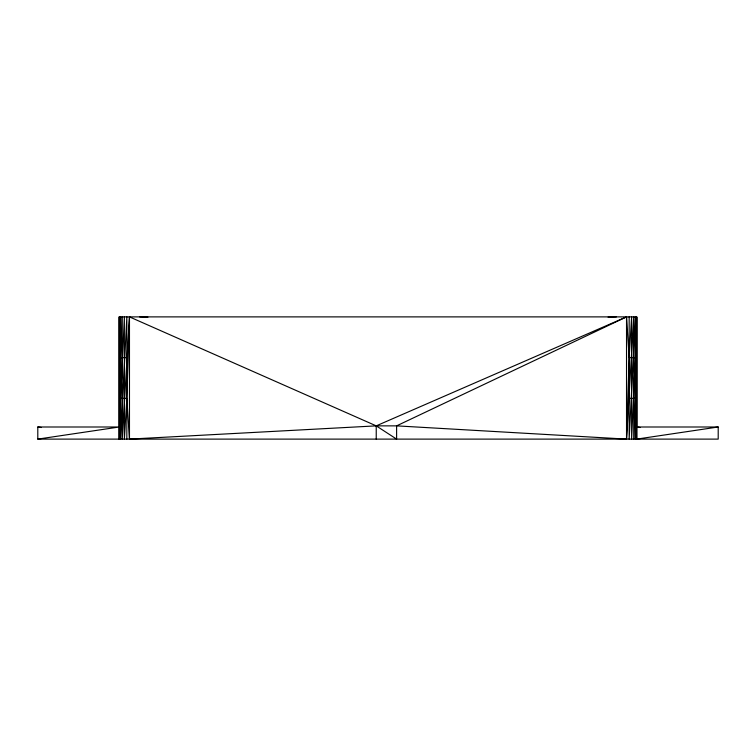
<?xml version="1.0" encoding="UTF-8"?>
<svg xmlns="http://www.w3.org/2000/svg" width="756" height="756" viewBox="0 0 756 756"><rect width="100%" height="100%" fill="white"/><g stroke="black" fill="none" stroke-linecap="round" stroke-linejoin="round"><path stroke-width="1.13" d="M119.287 439.113L119.287 316.887L119.287 439.113L119.287 316.887L636.713 316.887L636.713 439.113L718.2 426.998L718.2 439.113L37.8 439.113L37.8 426.998L119.287 426.998L37.8 439.113M636.713 439.113L636.713 316.887L636.665 427.301M119.835 365.781L120.648 316.887L120.648 439.113L126.838 316.887L126.838 439.113M119.835 406.52L120.648 357.626L122.264 316.887L122.264 439.113L129.474 316.887L376.233 425.864L396.607 439.113L396.607 425.864L626.526 316.887L629.162 357.626L626.526 439.113L396.607 425.864L376.233 425.864L129.474 439.113L126.838 398.374L129.474 316.887L129.474 439.113M636.165 349.48L635.352 398.374L633.736 439.113L633.736 316.887L626.526 439.113L626.526 316.887L376.233 425.864L376.233 439.113M636.165 390.219L635.352 439.113L635.352 316.887L629.162 439.113L629.162 316.887M608.089 317.151L616.348 316.887M119.628 357.626L126.838 357.626M636.372 357.626L629.162 357.626L631.619 316.887L631.619 439.113L635.352 357.626L636.372 316.887L636.372 439.113M119.628 398.374L126.838 398.374L124.381 439.113L124.381 316.887L120.648 398.374L119.628 439.113L119.628 316.887L119.835 325.033M629.162 398.374L636.372 398.374M718.2 426.998L636.713 426.998L640.209 427.509M139.652 316.887L147.911 317.151M37.8 426.998L41.297 427.509"/></g></svg>
